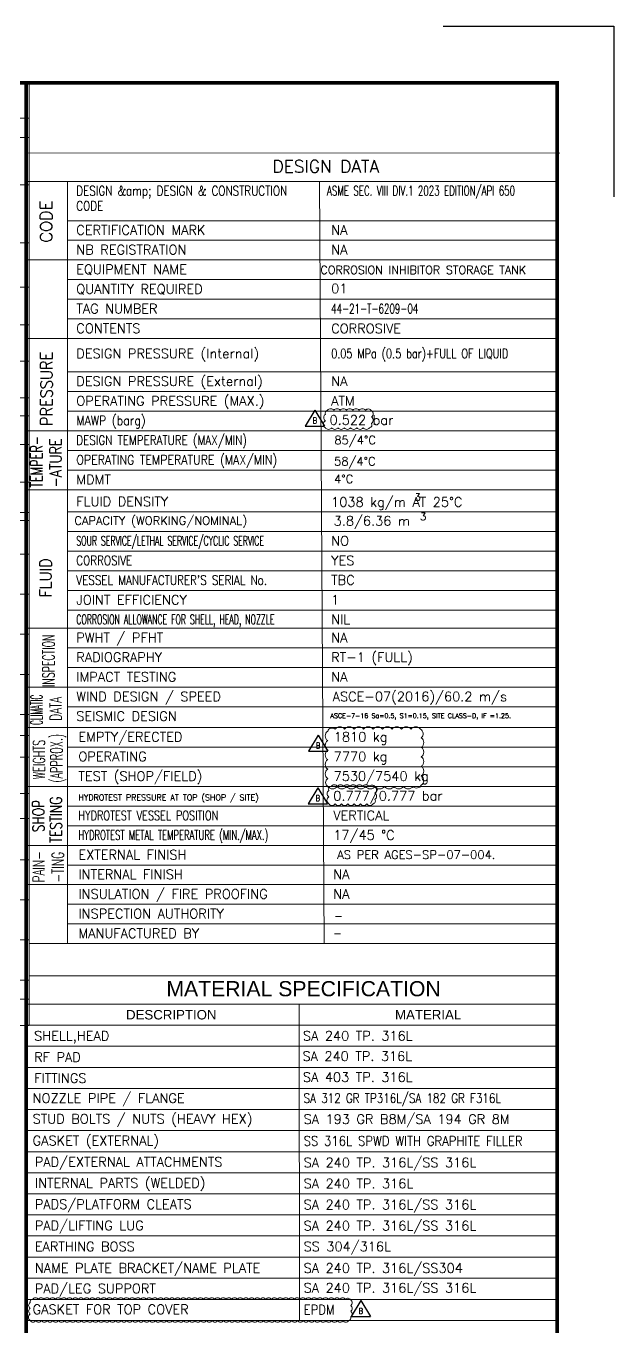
# Model space of a CAD drawing. Header units: inches. Extents: x 26960 to 35074, y -20333 to -19295.
# Drawn here: x 27646.5 to 27801.5, y -19638.3 to -19295.3 of the extents above; entities that cross this region are included whole.
import ezdxf
from ezdxf.enums import TextEntityAlignment as Align

# ---------------------------------------------------------------- set-up
doc = ezdxf.new("R2010")
doc.units = ezdxf.units.IN
doc.header["$LTSCALE"] = 200
doc.header["$MEASUREMENT"] = 0
doc.linetypes.add('DASHED', pattern=[0.75, 0.5, -0.25])
doc.layers.add('B-OBJ', color=7, linetype='Continuous', lineweight=13)
doc.layers.add('OBJECT', color=7, linetype='Continuous', lineweight=18)
for name, color, linetype in [('BORDER1', 3, 'Continuous'), ('BORDER2', 7, 'Continuous'), ('DIMENSION', 8, 'Continuous'), ('OBJ', 7, 'Continuous'), ('PRINCIPAL', 7, 'Continuous'), ('text', 3, 'Continuous')]:
    doc.layers.add(name, color=color, linetype=linetype)
doc.styles.add('ARIAL', font='arial.ttf')
doc.styles.add('DIM', font='romans.shx', dxfattribs={"width": 0.8})
doc.styles.add('ROMANC', font='ROMANC', dxfattribs={"height": 5})
doc.styles.add('ROMAND', font='romand.shx', dxfattribs={"width": 0.8})
doc.styles.add('ROMANS', font='romans.shx')
doc.styles.add('ROMANT', font='romant.shx')
doc.styles.add('RS', font='ROMANS.shx', dxfattribs={"width": 0.8})
doc.styles.get("Standard").update_dxf_attribs({"font": 'romans.shx'})

# ---------------------------------------------------------------- blocks, each defined once
blk = doc.blocks.new('*U254')
at = {"layer": 'BORDER1', "color": 154, "true_color": 0x1859a9, "const_width": 1}
blk.add_lwpolyline([(0, 564), (796, 564), (796, 0), (0, 0)], close=True, dxfattribs=at)
blk.add_lwpolyline([(656, 0), (656, 564)], dxfattribs=at)
at = {"layer": 'BORDER2'}
blk.add_lwpolyline([(766, 579), (811, 579), (811, 534)], dxfattribs=at)
at = {"layer": 'BORDER2', "flags": 8}
for tag, height, style, p in [('REV-B', 2.7, 'ROMANS', (662.76, 125.68)), ('REV-A', 2.7, 'ROMANS', (662.76, 118.68)), ('RE-B', 7, 'ROMANT', (745.34, 6.15))]:
    blk.add_attdef(tag, text='', height=height, dxfattribs=dict(at, style=style)).set_placement(p, align=Align.CENTER)
at = {"layer": 'BORDER2', "style": 'ROMANS', "width": 4.59626}
for tag, p, p2 in [('DATE-B', (668.47, 125.68), (681.47, 125.68)), ('DATE-A', (668.47, 118.68), (681.47, 118.68))]:
    blk.add_attdef(tag, text='', height=2.7, dxfattribs=at).set_placement(p, p2, align=Align.FIT)
at = {"layer": 'BORDER2'}
for tag, height, style, p in [('DRN-B', 2.7, 'ROMANS', (689.55, 125.68)), ('CHD-B', 2.7, 'ROMANS', (701.61, 125.68)), ('APD-B', 2.7, 'ROMANS', (713.32, 125.68)), ('DRN-A', 2.7, 'ROMANS', (689.55, 118.68)), ('CHD-A', 2.7, 'ROMANS', (701.61, 118.68)), ('APD-A', 2.7, 'ROMANS', (713.32, 118.68)), ('CONS_CONT_VEND', 3.5, 'ROMANC', (726, 61.94))]:
    blk.add_attdef(tag, text='', height=height, dxfattribs=dict(at, style=style)).set_placement(p, align=Align.CENTER)
at = {"layer": 'BORDER2', "style": 'ROMANS', "width": 0.8}
for tag, p, height in [('1:X', (670.77, 103.49), 3), ('LOC', (709.61, 103.49), 3), ('PROJ_NO', (774.84, 103.49), 3), ('CONS_DRG_NO', (681.74, 53.26), 2.5)]:
    blk.add_attdef(tag, p, '', height=height, dxfattribs=at)
at = {"layer": 'BORDER2', "lineweight": 30, "width": 0.8, "flags": 104}
for tag, p in [('COMMENTS-B', (719.88, 127.5)), ('COMMENTS-A', (719.88, 120.5))]:
    blk.add_attdef(tag, text='', height=2.2, dxfattribs=at).set_placement(p, align=Align.MIDDLE_LEFT)
at = {"layer": 'BORDER2', "style": 'ROMANS', "width": 0.8}
for tag, p in [('PROJECT_TITLE_1', (726, 45.91)), ('PROJECT_TITLE_2', (726, 40.58))]:
    blk.add_attdef(tag, text='', height=3.5, dxfattribs=at).set_placement(p, align=Align.MIDDLE)
at = {"layer": 'BORDER2', "style": 'ROMANT', "width": 0.8}
for tag, p in [('DRG_TITLE_1', (726, 29.73)), ('DRG_TITLE_2', (726, 23.03)), ('DRG_TITLE_3', (726, 16.33))]:
    blk.add_attdef(tag, text='', height=4, dxfattribs=at).set_placement(p, align=Align.CENTER)
at = {"layer": 'BORDER2', "style": 'ROMANT'}
for tag, p in [('AR', (668.95, 6.15)), ('PA', (683.03, 6.15)), ('DC', (697.09, 6.15)), ('TS', (775.94, 6.15))]:
    blk.add_attdef(tag, p, '', height=7, dxfattribs=at)
for tag, p in [('SRNO', (736.79, 6.15)), ('SH', (771.83, 6.2))]:
    blk.add_attdef(tag, text='', height=7, dxfattribs=at).set_placement(p, align=Align.RIGHT)
at = {"layer": 'BORDER2', "style": 'ROMANS', "flags": 2}
blk.add_attdef('TB_VERSION', text='', height=2, dxfattribs=at).set_placement((1, -1), align=Align.TOP_LEFT)
blk = doc.blocks.new('B')
at = {"layer": 'PRINCIPAL', "color": 6}
for p, q in [((932.9, 499.4), (922.7, 482.5)), ((932.9, 499.4), (943, 482.5)), ((922.7, 482.5), (943, 482.5))]:
    blk.add_line(p, q, dxfattribs=at)
at = {"style": 'RS', "width": 0.85}
blk.add_text('B', height=6, dxfattribs=at).set_placement((930.5, 485.4))

msp = doc.modelspace()

# ---------------------------------------------------------------- linework, layer by layer
at = {"layer": 'B-OBJ', "color": 6, "elevation": -0.127}
for points in [[(27725.38801, -19401.21663, 0.52056705), (27727.05467, -19401.21663, 0.52056705), (27728.72134, -19401.21663, 0.52056705), (27730.38801, -19401.21663, 0.52056705), (27732.05467, -19401.21663, 0.52056705), (27733.72134, -19401.21663, 0.52056705), (27735.38801, -19401.21663, 0.52056705), (27737.05468, -19401.21663, 0.52056705), (27737.55207, -19400.04736, 0.52056705), (27737.55207, -19398.38069, 0.52056705), (27737.55207, -19396.71402, 0.52056705), (27735.9858, -19396.61363, 0.52056705), (27734.31913, -19396.61363, 0.52056705), (27732.65246, -19396.61363, 0.52056705), (27730.9858, -19396.61363, 0.52056705), (27729.31913, -19396.61363, 0.52056705), (27727.65246, -19396.61363, 0.52056705), (27725.9858, -19396.61363, 0.52056705), (27725.38801, -19397.68251, 0.52056705), (27725.38801, -19399.34917, 0.52056705)], [(27726.30081, -19500.37723, 0.52056705), (27727.96747, -19500.37723, 0.52056705), (27729.63414, -19500.37723, 0.52056705), (27731.30081, -19500.37723, 0.52056705), (27732.96747, -19500.37723, 0.52056705), (27734.63414, -19500.37723, 0.52056705), (27736.30081, -19500.37723, 0.52056705), (27737.96748, -19500.37723, 0.52056705), (27738.46487, -19499.20796, 0.52056705), (27738.46487, -19497.54129, 0.52056705), (27738.46487, -19495.87462, 0.52056705), (27736.8986, -19495.77423, 0.52056705), (27735.23193, -19495.77423, 0.52056705), (27733.56526, -19495.77423, 0.52056705), (27731.8986, -19495.77423, 0.52056705), (27730.23193, -19495.77423, 0.52056705), (27728.56526, -19495.77423, 0.52056705), (27726.8986, -19495.77423, 0.52056705), (27726.30081, -19496.84311, 0.52056705), (27726.30081, -19498.50977, 0.52056705)]]:
    msp.add_lwpolyline(points, format="xyb", close=True, dxfattribs=at)
at = {"layer": 'B-OBJ', "color": 6}
for points in [[(27726.00426, -19495.77423, 0.52056705), (27728.50426, -19495.77423, 0.52056705), (27731.00426, -19495.77423, 0.52056705), (27733.50426, -19495.77423, 0.52056705), (27736.00426, -19495.77423, 0.52056705), (27738.50426, -19495.77423, 0.52056705), (27741.00426, -19495.77423, 0.52056705), (27743.50426, -19495.77423, 0.52056705), (27746.00426, -19495.77423, 0.52056705), (27748.50426, -19495.77423, 0.52056705), (27750.69481, -19495.46478, 0.52056705), (27750.69481, -19492.96478, 0.52056705), (27750.69481, -19490.46478, 0.52056705), (27750.69481, -19487.96478, 0.52056705), (27750.69481, -19485.46478, 0.52056705), (27750.69481, -19482.96478, 0.52056705), (27750.47848, -19480.68112, 0.52056705), (27747.97848, -19480.68112, 0.52056705), (27745.47848, -19480.68112, 0.52056705), (27742.97848, -19480.68112, 0.52056705), (27740.47848, -19480.68112, 0.52056705), (27737.97848, -19480.68112, 0.52056705), (27735.47848, -19480.68112, 0.52056705), (27732.97848, -19480.68112, 0.52056705), (27730.47848, -19480.68112, 0.52056705), (27727.97848, -19480.68112, 0.52056705), (27726.00426, -19481.2069, 0.52056705), (27726.00426, -19483.7069, 0.52056705), (27726.00426, -19486.2069, 0.52056705), (27726.00426, -19488.7069, 0.52056705), (27726.00426, -19491.2069, 0.52056705), (27726.00426, -19493.7069, 0.52056705)], [(27647.54177, -19636.63374, 0.52056705), (27649.04177, -19636.63374, 0.52056705), (27650.54177, -19636.63374, 0.52056705), (27652.04177, -19636.63374, 0.52056705), (27653.54177, -19636.63374, 0.52056705), (27655.04177, -19636.63374, 0.52056705), (27656.54177, -19636.63374, 0.52056705), (27658.04177, -19636.63374, 0.52056705), (27659.54177, -19636.63374, 0.52056705), (27661.04177, -19636.63374, 0.52056705), (27662.54177, -19636.63374, 0.52056705), (27664.04177, -19636.63374, 0.52056705), (27665.54177, -19636.63374, 0.52056705), (27667.04177, -19636.63374, 0.52056705), (27668.54177, -19636.63374, 0.52056705), (27670.04177, -19636.63374, 0.52056705), (27671.54177, -19636.63374, 0.52056705), (27673.04177, -19636.63374, 0.52056705), (27674.54177, -19636.63374, 0.52056705), (27676.04177, -19636.63374, 0.52056705), (27677.54177, -19636.63374, 0.52056705), (27679.04177, -19636.63374, 0.52056705), (27680.54177, -19636.63374, 0.52056705), (27682.04177, -19636.63374, 0.52056705), (27683.54177, -19636.63374, 0.52056705), (27685.04177, -19636.63374, 0.52056705), (27686.54177, -19636.63374, 0.52056705), (27688.04177, -19636.63374, 0.52056705), (27689.54177, -19636.63374, 0.52056705), (27691.04177, -19636.63374, 0.52056705), (27692.54177, -19636.63374, 0.52056705), (27694.04177, -19636.63374, 0.52056705), (27695.54177, -19636.63374, 0.52056705), (27697.04177, -19636.63374, 0.52056705), (27698.54177, -19636.63374, 0.52056705), (27700.04177, -19636.63374, 0.52056705), (27701.54177, -19636.63374, 0.52056705), (27703.04177, -19636.63374, 0.52056705), (27704.54177, -19636.63374, 0.52056705), (27706.04177, -19636.63374, 0.52056705), (27707.54177, -19636.63374, 0.52056705), (27709.04177, -19636.63374, 0.52056705), (27710.54177, -19636.63374, 0.52056705), (27712.04177, -19636.63374, 0.52056705), (27713.54177, -19636.63374, 0.52056705), (27715.04177, -19636.63374, 0.52056705), (27716.54177, -19636.63374, 0.52056705), (27718.04177, -19636.63374, 0.52056705), (27719.54177, -19636.63374, 0.52056705), (27721.04177, -19636.63374, 0.52056705), (27722.54177, -19636.63374, 0.52056705), (27724.04177, -19636.63374, 0.52056705), (27725.54177, -19636.63374, 0.52056705), (27727.04177, -19636.63374, 0.52056705), (27728.54177, -19636.63374, 0.52056705), (27730.04177, -19636.63374, 0.52056705), (27731.54177, -19636.63374, 0.52056705), (27732.06919, -19635.66116, 0.52056705), (27732.06919, -19634.16116, 0.52056705), (27732.06919, -19632.66116, 0.52056705), (27732.06919, -19631.16116, 0.52056705), (27730.70437, -19631.02598, 0.52056705), (27729.20437, -19631.02598, 0.52056705), (27727.70437, -19631.02598, 0.52056705), (27726.20437, -19631.02598, 0.52056705), (27724.70437, -19631.02598, 0.52056705), (27723.20437, -19631.02598, 0.52056705), (27721.70437, -19631.02598, 0.52056705), (27720.20437, -19631.02598, 0.52056705), (27718.70437, -19631.02598, 0.52056705), (27717.20437, -19631.02598, 0.52056705), (27715.70437, -19631.02598, 0.52056705), (27714.20437, -19631.02598, 0.52056705), (27712.70437, -19631.02598, 0.52056705), (27711.20437, -19631.02598, 0.52056705), (27709.70437, -19631.02598, 0.52056705), (27708.20437, -19631.02598, 0.52056705), (27706.70437, -19631.02598, 0.52056705), (27705.20437, -19631.02598, 0.52056705), (27703.70437, -19631.02598, 0.52056705), (27702.20437, -19631.02598, 0.52056705), (27700.70437, -19631.02598, 0.52056705), (27699.20437, -19631.02598, 0.52056705), (27697.70437, -19631.02598, 0.52056705), (27696.20437, -19631.02598, 0.52056705), (27694.70437, -19631.02598, 0.52056705), (27693.20437, -19631.02598, 0.52056705), (27691.70437, -19631.02598, 0.52056705), (27690.20437, -19631.02598, 0.52056705), (27688.70437, -19631.02598, 0.52056705), (27687.20437, -19631.02598, 0.52056705), (27685.70437, -19631.02598, 0.52056705), (27684.20437, -19631.02598, 0.52056705), (27682.70437, -19631.02598, 0.52056705), (27681.20437, -19631.02598, 0.52056705), (27679.70437, -19631.02598, 0.52056705), (27678.20437, -19631.02598, 0.52056705), (27676.70437, -19631.02598, 0.52056705), (27675.20437, -19631.02598, 0.52056705), (27673.70437, -19631.02598, 0.52056705), (27672.20437, -19631.02598, 0.52056705), (27670.70437, -19631.02598, 0.52056705), (27669.20437, -19631.02598, 0.52056705), (27667.70437, -19631.02598, 0.52056705), (27666.20437, -19631.02598, 0.52056705), (27664.70437, -19631.02598, 0.52056705), (27663.20437, -19631.02598, 0.52056705), (27661.70437, -19631.02598, 0.52056705), (27660.20437, -19631.02598, 0.52056705), (27658.70437, -19631.02598, 0.52056705), (27657.20437, -19631.02598, 0.52056705), (27655.70437, -19631.02598, 0.52056705), (27654.20437, -19631.02598, 0.52056705), (27652.70437, -19631.02598, 0.52056705), (27651.20437, -19631.02598, 0.52056705), (27649.70437, -19631.02598, 0.52056705), (27648.20437, -19631.02598, 0.52056705), (27647.54177, -19631.86338, 0.52056705), (27647.54177, -19633.36338, 0.52056705), (27647.54177, -19634.86338, 0.52056705)]]:
    msp.add_lwpolyline(points, format="xyb", close=True, dxfattribs=at)
at = {"layer": 'OBJECT', "color": 1, "lineweight": 15}
for p, q in [((27646.4983, -19310.28617, 0), (27542.31952, -19310.31912, 0)), ((27542.31952, -19319.56722, 0), (27647.25677, -19319.56723, -0.00422)), ((27542.31952, -19324.70119, -0.01512), (27647.25676, -19324.70119, -0.01512)), ((27542.31952, -19337.17716, -0.01512), (27647.25676, -19337.17716, -0.01512)), ((27542.31952, -19352.4332, -0.01512), (27647.25676, -19352.4332, -0.01512)), ((27542.31952, -19364.13214, -0.01512), (27647.25676, -19364.13214, -0.01512)), ((27605.17959, -19374.04585, -0.01512), (27647.25676, -19374.04583, -0.05123)), ((27605.17959, -19383.68935, -0.01489), (27647.25676, -19383.68933, -0.051)), ((27542.31952, -19393.33282, -0.05059), (27647.25677, -19393.33282, -0.05059)), ((27542.31952, -19398.01813, 0.07539), (27647.25677, -19398.02638, -4.45927)), ((27542.31952, -19405.60412, 0.05132), (27647.25676, -19405.60412, 0.05132)), ((27542.31952, -19415.51933, 0.05132), (27647.25676, -19415.51933, 0.05132)), ((27542.31952, -19423.52768, 0.05132), (27647.25676, -19423.52768, 0.05132)), ((27542.31952, -19425.64176, 0), (27647.19138, -19425.64176, 0)), ((27542.31952, -19434.53514, 0), (27647.19138, -19434.53514, 0)), ((27604.99996, -19445.10338, 0.03555), (27647.25674, -19445.10327, -0.10835)), ((27604.99996, -19455.67162, 0.05485), (27647.25675, -19455.67151, -0.08904)), ((27604.99996, -19466.23986, 0.07416), (27647.25675, -19466.23975, -0.06974)), ((27542.31952, -19476.80761, 0.14124), (27647.25671, -19476.808, -0.05043)), ((27542.31952, -19482.38301, -4.39157), (27647.25671, -19482.38301, -4.39157)), ((27542.31952, -19488.02938, 0), (27647.25674, -19488.0293, -0.13038)), ((27542.31952, -19497.6067, -0.01512), (27647.25675, -19497.6067, -0.01512)), ((27542.31952, -19504.25133, -0.01512), (27647.25675, -19504.25133, -0.01512)), ((27542.31952, -19515.12973, -0.03024), (27647.25675, -19515.12973, -0.03024)), ((27605.39157, -19525.69797, 0.01375), (27647.25675, -19525.69786, -0.12881)), ((27605.39167, -19536.26621, 0.03306), (27647.25675, -19536.26611, -0.10951)), ((27542.31953, -19546.83435, -0.0902), (27647.25675, -19546.83435, -0.0902)), ((27542.31953, -19551.87809, -0.07508), (27647.2589, -19551.87809, -0.07508)), ((27542.31952, -19558.84755, 0), (27647.25674, -19558.84751, -0.11443))]:
    msp.add_line(p, q, dxfattribs=at)
at = {"layer": 'text', "color": 1, "lineweight": 15}
for p, q in [((27647.2589, -19558.75157), (27647.25677, -19310.31912)), ((27646.4983, -19328.76465, 0.74191), (27787.25677, -19328.77661)), ((27646.4983, -19336.24853, 0), (27786.4983, -19336.24853, 0)), ((27657.42079, -19537.22547, -0.127), (27657.42079, -19336.24853, 0)), ((27725.06225, -19537.22547, -0.127), (27723.8114, -19336.24853, 0)), ((27647.25877, -19537.22547, -0.127), (27786.49828, -19537.22547, -0.127)), ((27786.4983, -19545.69601), (27647.25885, -19545.69601)), ((27786.4983, -19553.19601), (27646.4983, -19553.19601)), ((27718.53629, -19636.63374), (27718.4835, -19553.19601)), ((27786.4983, -19636.63374), (27646.4983, -19636.63374))]:
    msp.add_line(p, q, dxfattribs=at)
at = {"layer": 'text', "color": 252, "lineweight": 15}
for p, q in [((27657.42079, -19346.61134, 0), (27786.4983, -19346.61134, 0)), ((27657.42079, -19351.79275, 0), (27786.4983, -19351.79275, 0)), ((27646.4983, -19356.97416, 0), (27786.4983, -19356.97416, 0)), ((27657.42079, -19362.15556, 0), (27786.4983, -19362.15556, 0)), ((27657.42079, -19367.33697, 0), (27786.4983, -19367.33697, 0)), ((27657.42079, -19372.51837, 0), (27786.4983, -19372.51837, 0)), ((27646.4983, -19377.69978, 0), (27786.4983, -19377.69978, 0)), ((27657.42079, -19386.47623, 0), (27786.4983, -19386.47623, 0)), ((27657.42079, -19391.65764, 0), (27786.4983, -19391.65764, 0)), ((27657.42079, -19396.83904, 0), (27786.4983, -19396.83904, 0)), ((27646.4983, -19402.02045, 0), (27786.4983, -19402.02045, 0)), ((27657.42079, -19402.02045, 0), (27786.4983, -19402.02045, 0)), ((27657.42079, -19402.02045, 0), (27786.4983, -19402.02045, 0)), ((27657.42079, -19407.20186, 0), (27786.4983, -19407.20186, 0)), ((27657.42079, -19412.38326, 0), (27786.4983, -19412.38326, 0)), ((27646.4983, -19417.56467, 0), (27786.4983, -19417.56467, 0)), ((27657.42079, -19423.37121, 0), (27786.4983, -19423.37121, 0)), ((27657.42079, -19428.55034, 0), (27786.4983, -19428.55034, 0)), ((27657.42079, -19433.73175, 0), (27786.4983, -19433.73175, 0)), ((27657.42079, -19438.91315, 0), (27786.4983, -19438.91315, 0)), ((27657.42079, -19444.09456, 0), (27786.4983, -19444.09456, 0)), ((27657.42079, -19444.09456, 0), (27786.4983, -19444.09456, 0)), ((27657.42079, -19449.27596, 0), (27786.4983, -19449.27596, 0)), ((27646.4983, -19454.07262, 0), (27786.4983, -19454.07262, 0)), ((27657.42079, -19454.07262, 0), (27786.4983, -19454.07262, 0)), ((27657.42079, -19459.25402, 0), (27786.4983, -19459.25402, 0)), ((27657.42079, -19464.43543, 0), (27786.4983, -19464.43543, 0)), ((27657.42079, -19464.43543, 0), (27786.4983, -19464.43543, 0)), ((27646.4983, -19469.61683, 0), (27786.4983, -19469.61683, 0)), ((27657.42079, -19474.79824, 0), (27786.4983, -19474.79824, 0)), ((27646.49828, -19480.23001, -0.127), (27786.49828, -19480.23001, -0.127)), ((27657.42076, -19485.41142, -0.127), (27786.49828, -19485.41142, -0.127)), ((27657.42076, -19490.59282, -0.127), (27786.49828, -19490.59282, -0.127)), ((27647.05461, -19495.77423, -0.127), (27786.49828, -19495.77423, -0.127)), ((27657.42076, -19500.95563, -0.127), (27786.49828, -19500.95563, -0.127)), ((27657.42076, -19506.13704, -0.127), (27786.49828, -19506.13704, -0.127)), ((27657.42076, -19506.13704, -0.127), (27786.49828, -19506.13704, -0.127)), ((27646.49808, -19511.31844, -0.127), (27786.49828, -19511.31844, -0.127)), ((27657.42076, -19516.49985, -0.127), (27786.49828, -19516.49985, -0.127)), ((27646.49828, -19521.68126, -0.127), (27786.49828, -19521.68126, -0.127)), ((27657.42076, -19526.86266, -0.127), (27786.49828, -19526.86266, -0.127)), ((27657.42076, -19532.04407, -0.127), (27786.49828, -19532.04407, -0.127)), ((27786.4983, -19558.75157), (27646.4983, -19558.75157)), ((27786.4983, -19564.30712), (27646.4983, -19564.30712)), ((27786.4983, -19569.86267), (27646.4983, -19569.86267)), ((27786.4983, -19575.41823), (27646.4983, -19575.41823)), ((27786.4983, -19575.41823), (27646.4983, -19575.41823)), ((27786.4983, -19575.41823), (27646.4983, -19575.41823)), ((27786.4983, -19575.41823), (27646.4983, -19575.41823)), ((27786.4983, -19580.97378), (27646.4983, -19580.97378)), ((27786.4983, -19580.97378), (27646.4983, -19580.97378)), ((27786.4983, -19586.52934), (27646.4983, -19586.52934)), ((27786.4983, -19592.08489), (27646.4983, -19592.08489)), ((27786.4983, -19592.08489), (27646.4983, -19592.08489)), ((27786.4983, -19592.08489), (27646.4983, -19592.08489)), ((27786.4983, -19592.08489), (27646.4983, -19592.08489)), ((27786.4983, -19592.08489), (27646.4983, -19592.08489)), ((27786.4983, -19592.08489), (27646.4983, -19592.08489)), ((27786.4983, -19592.08489), (27646.4983, -19592.08489)), ((27786.4983, -19592.08489), (27646.4983, -19592.08489)), ((27786.4983, -19597.64044), (27646.4983, -19597.64044)), ((27786.4983, -19603.196), (27646.4983, -19603.196)), ((27786.4983, -19603.196), (27646.4983, -19603.196)), ((27786.4983, -19608.75155), (27646.4983, -19608.75155)), ((27786.4983, -19614.30711), (27646.4983, -19614.30711)), ((27786.4983, -19619.86266), (27646.4983, -19619.86266)), ((27786.4983, -19625.41822), (27646.4983, -19625.41822)), ((27786.4983, -19625.41822), (27646.4983, -19625.41822)), ((27786.4983, -19631.02598), (27646.4983, -19631.02598))]:
    msp.add_line(p, q, dxfattribs=at)

# ---------------------------------------------------------------- block references
at = {"layer": 'BORDER1', "lineweight": 9}
msp.add_blockref('*U254', (26990.4983, -19874.28619), dxfattribs=at)
at = {"layer": 'DIMENSION', "color": 6, "linetype": 'DASHED', "xscale": 0.25, "yscale": 0.25, "zscale": 0.25}
for p in [(27489.43722, -19521.39574), (27490.2702, -19607.08711), (27490.21072, -19620.97584), (27501.54722, -19756.18715)]:
    msp.add_blockref('B', p, dxfattribs=at)

# ---------------------------------------------------------------- texts
at = {"layer": 'OBJ', "color": 6, "linetype": 'Continuous', "style": 'ROMANT'}
msp.add_text('DESIGN DATA', height=3.2793857, dxfattribs=at).set_placement((27725.51048, -19332.30702, 0), align=Align.MIDDLE)
at = {"layer": 'OBJECT', "color": 3, "lineweight": 15, "style": 'RS'}
msp.add_text('ASCE-7-16 Sa=0.5, S1=0.15, SITE CLASS-D, IF =1.25.', height=1.2276083, dxfattribs=at).set_placement((27726.71944, -19477.75314, 0))
at = {"layer": 'OBJECT', "color": 3, "lineweight": 15, "style": 'RS', "width": 0.95}
msp.add_text('HYDROTEST PRESSURE AT TOP (SHOP / SITE)', height=1.6106088, dxfattribs=at).set_placement((27660.27605, -19499.49078, -0.127))
at = {"layer": 'text'}
for s, height, style, width, p in [('DESIGN &amp; DESIGN & CONSTRUCTION', 2.4999961, 'DIM', 0.8, (27659.71974, -19339.96508, 0)), ('ASME SEC. VIII DIV.1 2023 EDITION/API 650', 2.4999961, 'DIM', 0.67, (27725.81341, -19339.96508, 0)), ('CODE', 2.499996, 'DIM', 0.8, (27659.70488, -19343.96675, 0)), ('44-21-T-6209-04', 2.4999961, 'DIM', 0.67, (27726.92374, -19371.05352, 0)), ('0.05 MPa (0.5 bar)+FULL OF LIQUID', 2.4999961, 'DIM', 0.75, (27726.92374, -19382.89605, 0)), ('MAWP (barg)', 2.4999961, 'DIM', 0.85, (27659.71974, -19400.55559, 0)), ('DESIGN TEMPERATURE (MAX/MIN)', 2.4999961, 'DIM', 0.8, (27659.71974, -19405.737, 0)), ('OPERATING TEMPERATURE (MAX/MIN)', 2.4999961, 'DIM', 0.85, (27659.71974, -19410.91841, 0)), ('SOUR SERVICE/LETHAL SERVICE/CYCLIC SERVICE', 2.4999961, 'DIM', 0.6, (27659.71974, -19432.26689, 0)), ('CORROSIVE', 2.499996, 'DIM', 0.8, (27659.71974, -19437.4483, 0)), ("VESSEL MANUFACTURER'S SERIAL No.", 2.4999961, 'DIM', 0.8, (27659.71974, -19442.6297, 0)), ('CORROSION ALLOWANCE FOR SHELL, HEAD, NOZZLE ', 2.4999961, 'DIM', 0.6, (27659.71974, -19452.99251, 0)), ('HYDROTEST VESSEL POSITION', 2.4999961, 'DIM', 0.75, (27660.27605, -19504.67218, -0.127)), ('HYDROTEST METAL TEMPERATURE (MIN./MAX.)', 2.4999961, 'DIM', 0.65, (27660.27605, -19509.85359, -0.127)), ('-', 2.5, 'DIM', 0.79, (27727.76771, -19531.15003, -0.127)), ('-', 2.5, 'DIM', 0.79, (27727.48005, -19535.76062, -0.127)), ('SA 312 GR TP316L/SA 182 GR F316L', 2.4999943, 'ROMANS', 0.8, (27719.65498, -19579.21968)), ('SS 316L SPWD WITH GRAPHITE FILLER', 2.4999943, 'ROMANS', 0.9, (27719.65498, -19590.50529)), ('EPDM', 2.499994, 'ROMANS', 0.9, (27719.65498, -19635.00193))]:
    msp.add_text(s, height=height, dxfattribs=dict(at, style=style, width=width)).set_placement(p)
at = {"layer": 'text', "style": 'ROMAND'}
msp.add_text('CODE', height=3.108843, rotation=90, dxfattribs=at).set_placement((27653.31499, -19352.37675, 0))
at = {"layer": 'text'}
for s, height, style, p in [('CERTIFICATION MARK', 2.4999961, 'DIM', (27659.71974, -19350.32789, 0)), ('NA', 2.499996, 'DIM', (27726.92374, -19350.32789, 0)), ('NB REGISTRATION', 2.4999961, 'DIM', (27659.71974, -19355.5093, 0)), ('NA', 2.499996, 'DIM', (27726.92374, -19355.5093, 0)), ('EQUIPMENT NAME ', 2.4999961, 'DIM', (27659.71974, -19360.69071, 0)), ('CORROSION INHIBITOR STORAGE TANK', 2.15, 'DIM', (27724.0857, -19360.67311, 0)), ('QUANTITY REQUIRED', 2.4999961, 'DIM', (27659.71974, -19365.87211, 0)), ('01', 2.499996, 'DIM', (27726.92374, -19365.7469, 0)), ('TAG NUMBER', 2.499996, 'DIM', (27659.71974, -19371.05352, 0)), ('CONTENTS', 2.499996, 'DIM', (27659.71974, -19376.23492, 0)), ('CORROSIVE', 2.499996, 'DIM', (27726.92374, -19376.29277, 0)), ('DESIGN PRESSURE (Internal)', 2.4999961, 'DIM', (27659.71974, -19382.89605, 0)), ('DESIGN PRESSURE (External)', 2.4999961, 'DIM', (27659.71974, -19390.19278, 0)), ('NA', 2.499996, 'DIM', (27726.92374, -19390.19278, 0)), ('OPERATING PRESSURE (MAX.)', 2.4999961, 'DIM', (27659.71974, -19395.37419, 0)), ('ATM', 2.499996, 'DIM', (27726.92374, -19395.3595, 0)), ('0.522 bar', 2.499996, 'DIM', (27726.50163, -19400.41732, 0)), ('85/4%%DC', 2.222219, 'DIM', (27727.75866, -19405.57759, 0)), ('58/4%%DC', 2.222219, 'DIM', (27727.68363, -19411.17532, 0)), ('MDMT', 2.499996, 'DIM', (27659.71974, -19416.09981, 0)), ('4%%DC', 2.222219, 'DIM', (27727.68363, -19415.82248, 0)), ('FLUID DENSITY', 2.4999961, 'DIM', (27659.71974, -19421.90408, 0)), ('1038 kg/m AT 25%%DC', 2.4999961, 'DIM', (27726.92374, -19422.03939, 0)), ('3', 1.95725, 'DIM', (27748.8931, -19420.51833, 0)), ('CAPACITY (WORKING/NOMINAL)', 2.2222187, 'DIM', (27659.20177, -19426.80683, 0)), ('3.8/6.36 m ', 2.4999961, 'DIM', (27727.59056, -19427.02629, 0)), ('3', 1.95725, 'DIM', (27750.3381, -19425.61889, 0)), ('NO', 2.499996, 'DIM', (27726.92374, -19432.26689, 0)), ('YES', 2.499996, 'DIM', (27726.92374, -19437.4483, 0)), ('TBC', 2.499996, 'DIM', (27726.92374, -19442.59496, 0)), ('JOINT EFFICIENCY ', 2.4999961, 'DIM', (27659.71974, -19447.81111, 0)), ('1', 2.5, 'DIM', (27726.92374, -19447.81111, 0)), ('NIL', 2.499996, 'DIM', (27726.92374, -19452.99251, 0)), ('PWHT / PFHT ', 2.4999961, 'DIM', (27659.71974, -19457.78917, 0)), ('NA', 2.499996, 'DIM', (27726.92374, -19457.78917, 0)), ('RADIOGRAPHY ', 2.4999961, 'DIM', (27659.71974, -19462.97057, 0)), ('RT-1 (FULL)', 2.4999961, 'DIM', (27726.92374, -19462.97057, 0)), ('IMPACT TESTING', 2.4999961, 'DIM', (27659.71974, -19468.15198, 0)), ('NA', 2.499996, 'DIM', (27726.92374, -19468.15198, 0)), ('WIND DESIGN / SPEED ', 2.4999961, 'DIM', (27659.71974, -19473.33338, 0)), ('ASCE-07(2016)/60.2 m/s', 2.4999961, 'DIM', (27727.31749, -19473.33338, 0)), ('SEISMIC DESIGN ', 2.4999961, 'DIM', (27659.71974, -19478.51479, 0)), ('EMPTY/ERECTED', 2.4999961, 'DIM', (27660.27605, -19483.94656, -0.127)), ('1810 kg', 2.499996, 'DIM', (27727.62062, -19483.94656, -0.127)), ('OPERATING', 2.499996, 'DIM', (27660.27605, -19489.12797, -0.127)), ('7770 kg', 2.499996, 'DIM', (27727.60424, -19489.12797, -0.127)), ('TEST (SHOP/FIELD)', 2.4999961, 'DIM', (27660.27605, -19494.30937, -0.127)), ('7530/7540 kg ', 2.4999961, 'DIM', (27727.57843, -19494.30937, -0.127)), ('0.777/0.777 bar', 2.4999961, 'DIM', (27727.48005, -19499.49078, -0.127)), ('VERTICAL', 2.499996, 'DIM', (27727.48005, -19504.67218, -0.127)), ('17/45 %%DC', 2.499996, 'DIM', (27727.48005, -19509.85359, -0.127)), ('EXTERNAL FINISH', 2.4999961, 'DIM', (27660.27605, -19515.03499, -0.127)), ('AS PER AGES-SP-07-004.', 2.2222187, 'DIM', (27728.52272, -19514.89328, -0.127)), ('INTERNAL FINISH', 2.4999961, 'DIM', (27660.27605, -19520.2164, -0.127)), ('NA', 2.499996, 'DIM', (27727.48005, -19520.2164, -0.127)), ('INSULATION / FIRE PROOFING', 2.4999961, 'DIM', (27660.27605, -19525.39781, -0.127)), ('NA', 2.499996, 'DIM', (27727.48005, -19525.39781, -0.127)), ('INSPECTION AUTHORITY', 2.4999961, 'DIM', (27660.27605, -19530.57921, -0.127)), ('MANUFACTURED BY', 2.4999961, 'DIM', (27660.27605, -19535.76062, -0.127)), ('SHELL,HEAD', 2.499994, 'ROMANS', (27648.59634, -19562.77974)), ('SA 240 TP. 316L', 2.4999943, 'ROMANS', (27719.47207, -19562.77974)), ('SA 240 TP. 316L', 2.4999943, 'ROMANS', (27719.36052, -19568.14183)), ('RF PAD', 2.499994, 'ROMANS', (27648.59634, -19568.40814)), ('FITTINGS', 2.499994, 'ROMANS', (27648.59634, -19573.9637)), ('SA 403 TP. 316L', 2.4999943, 'ROMANS', (27719.47207, -19573.66413)), ('NOZZLE PIPE / FLANGE', 2.4999943, 'ROMANS', (27648.21033, -19579.21968)), ('STUD BOLTS / NUTS (HEAVY HEX)', 2.4999943, 'ROMANS', (27648.21033, -19584.69581)), ('SA 193 GR B8M/SA 194 GR 8M', 2.4999943, 'ROMANS', (27719.65498, -19584.77063)), ('GASKET (EXTERNAL)', 2.4999943, 'ROMANS', (27648.21033, -19590.41943)), ('PAD/EXTERNAL ATTACHMENTS', 2.4999943, 'ROMANS', (27648.77925, -19596.02751)), ('SA 240 TP. 316L/SS 316L', 2.4999943, 'ROMANS', (27719.65498, -19596.17911)), ('INTERNAL PARTS (WELDED)', 2.4999943, 'ROMANS', (27648.77925, -19601.58306)), ('SA 240 TP. 316L', 2.4999943, 'ROMANS', (27719.65498, -19601.73466)), ('PADS/PLATFORM CLEATS', 2.4999943, 'ROMANS', (27648.77925, -19607.20308)), ('SA 240 TP. 316L/SS 316L', 2.4999943, 'ROMANS', (27719.65498, -19607.29022)), ('PAD/LIFTING LUG', 2.4999943, 'ROMANS', (27648.77925, -19612.79074)), ('SA 240 TP. 316L/SS 316L', 2.4999943, 'ROMANS', (27719.65498, -19612.84577)), ('EARTHING BOSS', 2.4999943, 'ROMANS', (27648.77925, -19618.34629)), ('SS 304/316L', 2.4999943, 'ROMANS', (27719.65498, -19618.34629)), ('NAME PLATE BRACKET/NAME PLATE', 2.4999943, 'ROMANS', (27648.77925, -19624.01646)), ('SA 240 TP. 316L/SS304', 2.4999943, 'ROMANS', (27719.65498, -19624.01646)), ('PAD/LEG SUPPORT', 2.4999943, 'ROMANS', (27648.77925, -19629.4253)), ('SA 240 TP. 316L/SS 316L', 2.4999943, 'ROMANS', (27719.65498, -19629.22814)), ('GASKET FOR TOP COVER', 2.4999943, 'ROMANS', (27648.21033, -19634.91607))]:
    msp.add_text(s, height=height, dxfattribs=dict(at, style=style)).set_placement(p)
at = {"layer": 'text', "style": 'ROMAND'}
for s, width, p in [('PRESSURE', 0.9, (27653.40951, -19400.71572, 0)), ('TEMPER-', 0.7, (27650.78967, -19416.98776, 0)), ('-ATURE', 0.8, (27655.853, -19416.98776, 0)), ('FLUID', 0.9, (27653.1978, -19445.92832, 0)), ('INSPECTION', 0.58, (27653.9598, -19469.5547, 0)), ('CLIMATIC', 0.45, (27650.78967, -19479.57803, 0)), ('DATA', 0.65, (27655.853, -19478.47519, 0)), ('WEIGHTS', 0.6, (27651.43504, -19493.87635, -0.127)), ('(APPROX.)', 0.6, (27656.0527, -19494.79158, 0.0044)), ('SHOP', 0.75, (27651.2915, -19507.81775, -0.127)), ('TESTING', 0.75, (27655.90044, -19510.65498, -0.127)), ('PAIN-', 0.65, (27651.34598, -19521.10435, -0.127)), ('-TING', 0.65, (27656.40931, -19521.10435, -0.127))]:
    msp.add_text(s, height=3.108843, rotation=90, dxfattribs=dict(at, width=width)).set_placement(p)
at = {"layer": 'text', "style": 'ARIAL'}
msp.add_text('MATERIAL SPECIFICATION ', height=3.999999, dxfattribs=at).set_placement((27720.41585, -19549.10673), align=Align.MIDDLE_CENTER)
for s, height, p in [('DESCRIPTION', 2.4999943, (27684.76552, -19555.97379)), ('MATERIAL', 2.499994, (27752.49266, -19555.97379))]:
    msp.add_text(s, height=height, dxfattribs=at).set_placement(p, align=Align.MIDDLE)

doc.saveas('drawing.dxf')
